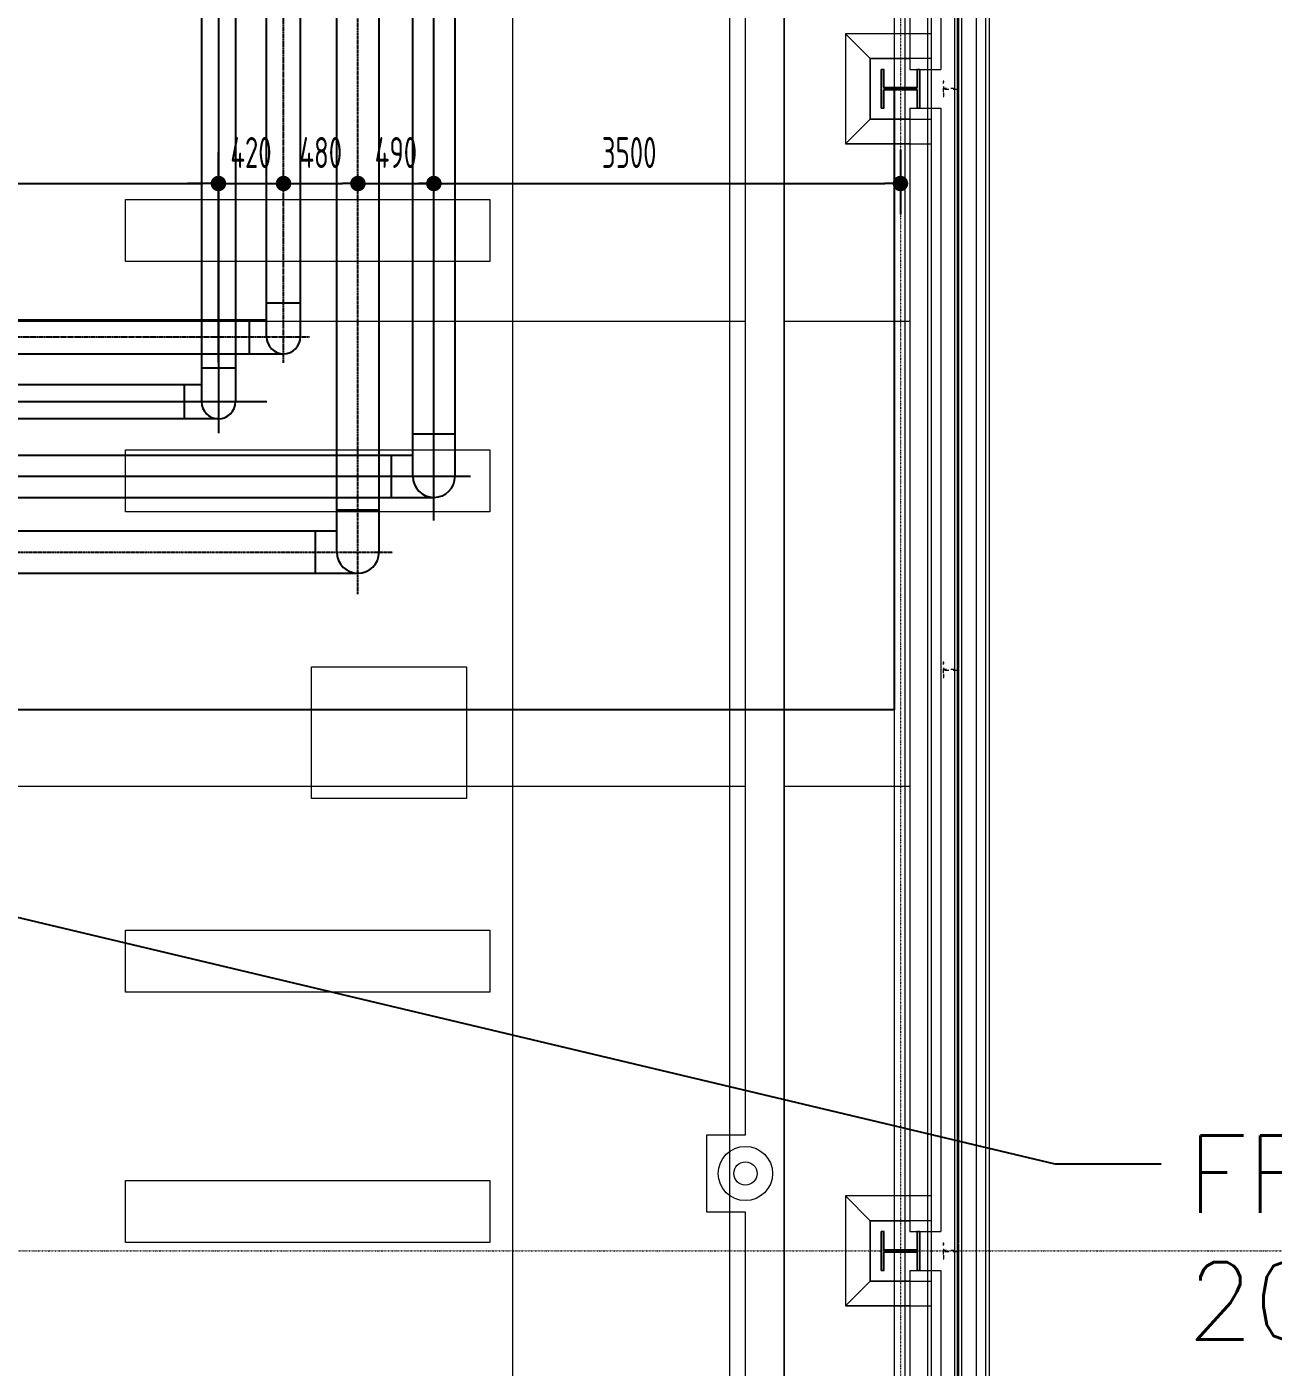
# Model space of a CAD drawing. Extents: x -32000 to 416743, y -254124 to 144214.
# Drawn here: x 255964 to 264005, y 44250 to 52900 of the extents above; entities that cross this region are included whole.
import ezdxf
from ezdxf.enums import TextEntityAlignment as Align

# ---------------------------------------------------------------- set-up
doc = ezdxf.new("R2010")
doc.units = 0
doc.header["$LTSCALE"] = 10
for name, pattern in [('H12PL4$0$JJP_三點線', [0.9, 0.3, -0.15, 0, -0.15, 0, -0.15, 0, -0.15]), ('H12PL4$0$TAI_虛線', [5.644, 2.822, -2.822]), ('XFM1P40$0$CENTER', [2, 1.25, -0.25, 0.25, -0.25]), ('XFM1P40$0$CENTER2', [1.125, 0.75, -0.125, 0.125, -0.125]), ('XFM7P40ICA$0$H12PL4$0$CENTERK1', [0.0983, 0.0833, -0.005, 0.005, -0.005]), ('XFM7P40ICA$0$H12PL4$0$JJP_三點線', [0.9, 0.3, -0.15, 0, -0.15, 0, -0.15, 0, -0.15]), ('XFM7P40ICA$0$H12PL4$0$JJP_虛線(退縮線、投影線、地下室範圍、非屬本工程、圖面分區)', [0.45, 0.3, -0.15]), ('XFM7P40ICA$0$H12PL4$0$TAI_虛線', [5.644, 2.822, -2.822])]:
    doc.linetypes.add(name, pattern=pattern)
for name, color, linetype in [('H12PL4$0$A-WALL-EX', 252, 'Continuous'), ('H12PL4$0$S-COL', 252, 'Continuous'), ('H12PL4$0$S-GRID', 252, 'Continuous'), ('H12PL4$0$S-SLAB-SHOW', 252, 'Continuous'), ('XFM1P40$0$$0$M-PIPE-TEXT-ARROR', 250, 'Continuous'), ('XFM1P40$0$E-CBL-DIM', 250, 'Continuous'), ('XFM1P40$0$M-PIPE-CHWR13', 94, 'Continuous'), ('XFM1P40$0$M-PIPE-CHWR13_CL', 93, 'XFM1P40$0$CENTER2'), ('XFM1P40$0$M-PIPE-CHWR20', 110, 'Continuous'), ('XFM1P40$0$M-PIPE-CHWR20_CL', 111, 'XFM1P40$0$CENTER'), ('XFM1P40$0$M-PIPE-CHWS12', 130, 'Continuous'), ('XFM1P40$0$M-PIPE-CHWS12_CL', 132, 'XFM1P40$0$CENTER2'), ('XFM1P40$0$M-PIPE-CHWS5', 160, 'Continuous'), ('XFM1P40$0$M-PIPE-CHWS5_CL', 161, 'XFM1P40$0$CENTER2'), ('XFM1P40$0$M-PIPE-TEXT', 250, 'Continuous'), ('XFM7P40ICA$0$H12PL4$0$A-WALL-EX', 252, 'Continuous'), ('XFM7P40ICA$0$H12PL4$0$Hattch', 252, 'Continuous'), ('XFM7P40ICA$0$H12PL4$0$L40_19_DRAN', 252, 'Continuous'), ('XFM7P40ICA$0$H12PL4$0$L40_19_MEJI', 252, 'Continuous'), ('XFM7P40ICA$0$H12PL4$0$L40_19_STEEL2', 252, 'Continuous'), ('XFM7P40ICA$0$H12PL4$0$L40_19_SUGATA2', 252, 'Continuous'), ('XFM7P40ICA$0$H12PL4$0$L40_19_SUGATA3', 252, 'Continuous'), ('XFM7P40ICA$0$H12PL4$0$L40_19_設備基礎', 252, 'Continuous'), ('XFM7P40ICA$0$H12PL4$0$S-COL', 252, 'Continuous'), ('XFM7P40ICA$0$H12PL4$0$S-GRID', 252, 'Continuous')]:
    doc.layers.add(name, color=color, linetype=linetype)
doc.styles.add('XFM1P40$0$$0$aa-txt', font='isocp.shx', dxfattribs={"bigfont": 'chineset.shx'})
doc.styles.add('XFM1P40$0$aa-txt', font='simplex.shx', dxfattribs={"width": 0.8, "height": 25, "bigfont": 'chineset.shx'})
doc.styles.add('XFM1P40$0$dim-txt', font='isocp.shx', dxfattribs={"width": 0.7, "bigfont": 'chineset.shx'})
doc.dimstyles.new('XFM1P40$0$$0$adim-200', dxfattribs={"dimscale": 200, "dimtxt": 0.3, "dimasz": 2.5, "dimexe": 0.1, "dimexo": 0.5, "dimgap": 0.15, "dimtad": 0, "dimdec": 4, "dimzin": 3, "dimdsep": 46, "dimtxsty": 'XFM1P40$0$$0$aa-txt', "dimcen": 2.5, "dimclrd": 256, "dimclre": 256, "dimclrt": 256, "dimadec": 0, "dimazin": 0, "dimtfac": 1, "dimtdec": 4, "dimtmove": 0, "dimatfit": 3, "dimfxl": 1, "dimtolj": 1, "dimtzin": 0, "dimarcsym": 0})
doc.dimstyles.new('XFM1P40$0$2000-dim', dxfattribs={"dimscale": 2000, "dimtxt": 0.1, "dimasz": 0.05, "dimexe": 0.1, "dimexo": 0.1, "dimgap": 0.05, "dimtad": 1, "dimdec": 0, "dimrnd": 5, "dimtxsty": 'XFM1P40$0$dim-txt', "dimblk": 'XFM1P40$0$_Dot', "dimcen": 2, "dimclrd": 256, "dimclre": 256, "dimclrt": 256, "dimadec": 0, "dimazin": 0, "dimtfac": 1, "dimtdec": 0, "dimtix": 1, "dimtmove": 2, "dimatfit": 3, "dimldrblk": 'XFM1P40$0$_Oblique', "dimfxl": 1, "dimtvp": 1, "dimarcsym": 0})

# ---------------------------------------------------------------- blocks, each defined once
blk = doc.blocks.new('H12PL4')
at = {"layer": 'H12PL4$0$A-WALL-EX', "lineweight": 0}
blk.add_line((261800, 30500), (261800, 89960), dxfattribs=at)
at = {"layer": 'H12PL4$0$A-WALL-EX', "lineweight": 0, "flags": 128}
for points in [[(262150, 30500), (262150, 90550)], [(262150, 30500), (262150, 90550)], [(261950, 30500), (261950, 90350)], [(261965, 90365), (261965, 30500)], [(261775, 90175), (261775, 30500)], [(262175, 30500), (262175, 90175)], [(261560, 89960), (261560, 30500)]]:
    blk.add_lwpolyline(points, dxfattribs=at)
at = {"layer": 'H12PL4$0$S-COL', "lineweight": 0, "flags": 128}
for points in [[(261245, 52855), (261245, 52145)], [(261245, 52855), (261405, 52695)], [(261800, 52855), (261245, 52855)], [(261800, 52145), (261800, 52305), (261800, 52695), (261800, 52855)], [(261405, 52695), (261405, 52305)], [(261800, 52695), (261405, 52695)], [(261245, 52145), (261405, 52305)], [(261405, 52305), (261800, 52305)], [(261245, 52145), (261800, 52145)], [(261245, 45355), (261245, 44645)], [(261245, 45355), (261405, 45195)], [(261800, 45355), (261245, 45355)], [(261800, 44645), (261800, 44805), (261800, 45195), (261800, 45355)], [(261405, 45195), (261405, 44805)], [(261800, 45195), (261405, 45195)], [(261245, 44645), (261405, 44805)], [(261405, 44805), (261800, 44805)], [(261245, 44645), (261800, 44645)]]:
    blk.add_lwpolyline(points, dxfattribs=at)
for points in [[(261725, 52375), (261725, 52625), (261705, 52625), (261705, 52507.5), (261495, 52507.5), (261495, 52625), (261475, 52625), (261475, 52375), (261495, 52375), (261495, 52492.5), (261705, 52492.5), (261705, 52375)], [(261725, 44875), (261725, 45125), (261705, 45125), (261705, 45007.5), (261495, 45007.5), (261495, 45125), (261475, 45125), (261475, 44875), (261495, 44875), (261495, 44992.5), (261705, 44992.5), (261705, 44875)]]:
    blk.add_lwpolyline(points, close=True, dxfattribs=at)
at = {"layer": 'H12PL4$0$S-COL', "linetype": 'H12PL4$0$TAI_虛線', "lineweight": 0, "flags": 128}
for points in [[(261975, 52450), (261975, 52550), (261970, 52550), (261970, 52502.5), (261880, 52502.5), (261880, 52550), (261875, 52550), (261875, 52450), (261880, 52450), (261880, 52497.5), (261970, 52497.5), (261970, 52450)], [(261975, 48700), (261975, 48800), (261970, 48800), (261970, 48752.5), (261880, 48752.5), (261880, 48800), (261875, 48800), (261875, 48700), (261880, 48700), (261880, 48747.5), (261970, 48747.5), (261970, 48700)], [(261975, 44950), (261975, 45050), (261970, 45050), (261970, 45002.5), (261880, 45002.5), (261880, 45050), (261875, 45050), (261875, 44950), (261880, 44950), (261880, 44997.5), (261970, 44997.5), (261970, 44950)]]:
    blk.add_lwpolyline(points, close=True, dxfattribs=at)
at = {"layer": 'H12PL4$0$S-GRID', "linetype": 'H12PL4$0$JJP_三點線', "lineweight": 0}
for p, q in [((261600, 128250), (261600, -28000)), ((-29000, 45000), (289600, 45000))]:
    blk.add_line(p, q, dxfattribs=at)
at = {"layer": 'H12PL4$0$S-SLAB-SHOW', "lineweight": 0}
for p, q in [((260500, 30500), (260500, 89560)), ((260850, 30500), (260850, 89560)), ((261630, 30500), (261630, 89560))]:
    blk.add_line(p, q, dxfattribs=at)
at = {"layer": 'H12PL4$0$S-SLAB-SHOW', "lineweight": 0, "flags": 128}
blk.add_lwpolyline([(261800, 30500), (261800, 89560)], dxfattribs=at)
blk = doc.blocks.new('XFM1P40$0$_Dot')
at = {"color": 0, "linetype": 'ByBlock', "lineweight": -2}
blk.add_line((-0.5, 0), (-1, 0), dxfattribs=at)
at = {"color": 0, "linetype": 'ByBlock', "const_width": 0.5}
blk.add_lwpolyline([(-0.25, 0, 1), (0.25, 0, 1)], format="xyb", close=True, dxfattribs=at)
blk = doc.blocks.new('*D241')
at = {"layer": 'DEFPOINTS', "color": 0, "transparency": 16777216}
for p in [(257200, 51888.7), (252600, 51502.9), (257200, 50532.9, 0)]:
    blk.add_point(p, dxfattribs=at)
at = {"layer": 'XFM1P40$0$E-CBL-DIM', "lineweight": -2, "transparency": 16777216}
for p, q in [((252600, 51702.9), (252600, 52088.7)), ((257200, 50732.9), (257200, 52088.7)), ((252700, 51888.7), (257100, 51888.7))]:
    blk.add_line(p, q, dxfattribs=at)
at = {"layer": 'XFM1P40$0$E-CBL-DIM', "lineweight": -2, "transparency": 16777216, "xscale": 100, "yscale": 100, "zscale": 100, "rotation": 180}
blk.add_blockref('XFM1P40$0$_Dot', (252600, 51888.7), dxfattribs=at)
at = {"layer": 'XFM1P40$0$E-CBL-DIM', "lineweight": -2, "transparency": 16777216, "xscale": 100, "yscale": 100, "zscale": 100}
blk.add_blockref('XFM1P40$0$_Dot', (257200, 51888.7), dxfattribs=at)
at = {"layer": 'XFM1P40$0$E-CBL-DIM', "transparency": 16777216, "insert": (254900, 52088.7), "char_height": 200, "attachment_point": 5, "style": 'XFM1P40$0$dim-txt'}
blk.add_mtext('4600', dxfattribs=at)
blk = doc.blocks.new('XFM1P40$0$_Oblique')
at = {"color": 0, "linetype": 'ByBlock', "lineweight": -2}
blk.add_line((-0.5, -0.5), (0.5, 0.5), dxfattribs=at)
blk = doc.blocks.new('*D242')
at = {"layer": 'DEFPOINTS', "color": 0, "transparency": 16777216}
for p in [(257620, 51888.7, 0), (257620, 51888.7), (257200, 50532.9, 0)]:
    blk.add_point(p, dxfattribs=at)
at = {"layer": 'XFM1P40$0$E-CBL-DIM', "lineweight": -2, "transparency": 16777216}
for p, q in [((257200, 50732.9), (257200, 52088.7)), ((257620, 52088.7), (257620, 52088.7)), ((257100, 51888.7), (257000, 51888.7)), ((257200, 51888.7), (257620, 51888.7)), ((257720, 51888.7), (257820, 51888.7))]:
    blk.add_line(p, q, dxfattribs=at)
at = {"layer": 'XFM1P40$0$E-CBL-DIM', "lineweight": -2, "transparency": 16777216, "xscale": 100, "yscale": 100, "zscale": 100}
blk.add_blockref('XFM1P40$0$_Dot', (257200, 51888.7), dxfattribs=at)
at = {"layer": 'XFM1P40$0$E-CBL-DIM', "lineweight": -2, "transparency": 16777216, "xscale": 100, "yscale": 100, "zscale": 100, "rotation": 180}
blk.add_blockref('XFM1P40$0$_Dot', (257620, 51888.7), dxfattribs=at)
at = {"layer": 'XFM1P40$0$E-CBL-DIM', "transparency": 16777216, "insert": (257410, 52088.8), "char_height": 200, "attachment_point": 5, "style": 'XFM1P40$0$dim-txt'}
blk.add_mtext('420', dxfattribs=at)
blk = doc.blocks.new('*D243')
at = {"layer": 'DEFPOINTS', "color": 0, "transparency": 16777216}
for p in [(257620, 51888.7, 0), (258100, 51888.7, 0), (258100, 51888.7)]:
    blk.add_point(p, dxfattribs=at)
at = {"layer": 'XFM1P40$0$E-CBL-DIM', "lineweight": -2, "transparency": 16777216}
for p, q in [((257620, 52088.7), (257620, 52088.7)), ((258100, 52088.7), (258100, 52088.7)), ((257720, 51888.7), (258000, 51888.7))]:
    blk.add_line(p, q, dxfattribs=at)
at = {"layer": 'XFM1P40$0$E-CBL-DIM', "lineweight": -2, "transparency": 16777216, "xscale": 100, "yscale": 100, "zscale": 100, "rotation": 180}
blk.add_blockref('XFM1P40$0$_Dot', (257620, 51888.7), dxfattribs=at)
at = {"layer": 'XFM1P40$0$E-CBL-DIM', "lineweight": -2, "transparency": 16777216, "xscale": 100, "yscale": 100, "zscale": 100}
blk.add_blockref('XFM1P40$0$_Dot', (258100, 51888.7), dxfattribs=at)
at = {"layer": 'XFM1P40$0$E-CBL-DIM', "transparency": 16777216, "insert": (257860, 52088.7), "char_height": 200, "attachment_point": 5, "style": 'XFM1P40$0$dim-txt'}
blk.add_mtext('480', dxfattribs=at)
blk = doc.blocks.new('*D244')
at = {"layer": 'DEFPOINTS', "color": 0, "transparency": 16777216}
for p in [(258100, 51888.7, 0), (258590, 51888.7, 0), (258590, 51888.7)]:
    blk.add_point(p, dxfattribs=at)
at = {"layer": 'XFM1P40$0$E-CBL-DIM', "lineweight": -2, "transparency": 16777216}
for p, q in [((258100, 52088.7), (258100, 52088.7)), ((258590, 52088.7), (258590, 52088.7)), ((258200, 51888.7), (258490, 51888.7))]:
    blk.add_line(p, q, dxfattribs=at)
at = {"layer": 'XFM1P40$0$E-CBL-DIM', "lineweight": -2, "transparency": 16777216, "xscale": 100, "yscale": 100, "zscale": 100, "rotation": 180}
blk.add_blockref('XFM1P40$0$_Dot', (258100, 51888.7), dxfattribs=at)
at = {"layer": 'XFM1P40$0$E-CBL-DIM', "lineweight": -2, "transparency": 16777216, "xscale": 100, "yscale": 100, "zscale": 100}
blk.add_blockref('XFM1P40$0$_Dot', (258590, 51888.7), dxfattribs=at)
at = {"layer": 'XFM1P40$0$E-CBL-DIM', "transparency": 16777216, "insert": (258345, 52088.7), "char_height": 200, "attachment_point": 5, "style": 'XFM1P40$0$dim-txt'}
blk.add_mtext('490', dxfattribs=at)
blk = doc.blocks.new('*D249')
at = {"layer": 'DEFPOINTS', "color": 0, "transparency": 16777216}
for p in [(261600, 52305), (258100, 51888.7, 0), (261600, 51888.7)]:
    blk.add_point(p, dxfattribs=at)
at = {"layer": 'XFM1P40$0$E-CBL-DIM', "lineweight": -2, "transparency": 16777216}
for p, q in [((258100, 52088.7), (258100, 52088.7)), ((261600, 52105), (261600, 51688.7)), ((258200, 51888.7), (261500, 51888.7))]:
    blk.add_line(p, q, dxfattribs=at)
at = {"layer": 'XFM1P40$0$E-CBL-DIM', "lineweight": -2, "transparency": 16777216, "xscale": 100, "yscale": 100, "zscale": 100, "rotation": 180}
blk.add_blockref('XFM1P40$0$_Dot', (258100, 51888.7), dxfattribs=at)
at = {"layer": 'XFM1P40$0$E-CBL-DIM', "lineweight": -2, "transparency": 16777216, "xscale": 100, "yscale": 100, "zscale": 100}
blk.add_blockref('XFM1P40$0$_Dot', (261600, 51888.7), dxfattribs=at)
at = {"layer": 'XFM1P40$0$E-CBL-DIM', "transparency": 16777216, "insert": (259850, 52088.7), "char_height": 200, "attachment_point": 5, "style": 'XFM1P40$0$dim-txt'}
blk.add_mtext('3500', dxfattribs=at)
blk = doc.blocks.new('XFM7P40ICA$0$H12PL4')
at = {"layer": 'XFM7P40ICA$0$H12PL4$0$Hattch', "linetype": 'Continuous', "lineweight": 0}
for points in [[(261725, 52375), (261725, 52625), (261705, 52625), (261705, 52507.5), (261495, 52507.5), (261495, 52625), (261475, 52625), (261475, 52375), (261495, 52375), (261495, 52492.5), (261705, 52492.5), (261705, 52375)], [(261725, 44875), (261725, 45125), (261705, 45125), (261705, 45007.5), (261495, 45007.5), (261495, 45125), (261475, 45125), (261475, 44875), (261495, 44875), (261495, 44992.5), (261705, 44992.5), (261705, 44875)]]:
    blk.add_hatch(color=256, dxfattribs=at).paths.add_polyline_path(points)
at = {"layer": 'XFM7P40ICA$0$H12PL4$0$A-WALL-EX', "linetype": 'XFM7P40ICA$0$H12PL4$0$JJP_虛線(退縮線、投影線、地下室範圍、非屬本工程、圖面分區)', "lineweight": 0}
blk.add_line((261995, 30500), (261995, 90375), dxfattribs=at)
at = {"layer": 'XFM7P40ICA$0$H12PL4$0$A-WALL-EX', "lineweight": 0}
for p, q in [((261800, 30500), (261800, 89960)), ((260500, 30500), (260500, 89560)), ((260850, 30500), (260850, 89560)), ((261630, 30500), (261630, 89560))]:
    blk.add_line(p, q, dxfattribs=at)
at = {"layer": 'XFM7P40ICA$0$H12PL4$0$A-WALL-EX', "linetype": 'XFM7P40ICA$0$H12PL4$0$JJP_虛線(退縮線、投影線、地下室範圍、非屬本工程、圖面分區)', "lineweight": 0, "flags": 128}
for points in [[(262090, 30500), (262090, 90490)], [(261975, 56200), (261975, 52550)], [(261975, 52450), (261975, 48800)], [(261975, 48700), (261975, 45050)], [(261975, 44950), (261975, 41300)]]:
    blk.add_lwpolyline(points, dxfattribs=at)
at = {"layer": 'XFM7P40ICA$0$H12PL4$0$A-WALL-EX', "lineweight": 0, "flags": 128}
for points in [[(262150, 30500), (262150, 90550)], [(261950, 30500), (261950, 90350)], [(261965, 90365), (261965, 30500)], [(261775, 90175), (261775, 30500)], [(262175, 30500), (262175, 90175)], [(261560, 89960), (261560, 30500)], [(261800, 30500), (261800, 89560)]]:
    blk.add_lwpolyline(points, dxfattribs=at)
at = {"layer": 'XFM7P40ICA$0$H12PL4$0$L40_19_DRAN', "lineweight": 0}
for radius in [175, 75]:
    blk.add_circle((260600, 45500), radius, dxfattribs=at)
at = {"layer": 'XFM7P40ICA$0$H12PL4$0$L40_19_MEJI', "lineweight": 0}
for p, q in [((259100, 32450), (259100, 90200)), ((244130, 51000), (260600, 51000)), ((260850, 51000), (261660, 51000)), ((254530, 48000), (260600, 48000)), ((260850, 48000), (261660, 48000))]:
    blk.add_line(p, q, dxfattribs=at)
at = {"layer": 'XFM7P40ICA$0$H12PL4$0$L40_19_MEJI', "lineweight": 0, "flags": 128}
blk.add_lwpolyline([(260600, 30980), (260600, 32750), (260350, 32750), (260350, 33250), (260600, 33250), (260600, 45250), (260350, 45250), (260350, 45750), (260600, 45750), (260600, 60250), (260350, 60250), (260350, 60750), (260600, 60750), (260600, 75250), (260350, 75250), (260350, 75750), (260600, 75750), (260600, 89250), (260350, 89250), (260350, 89750), (260850, 89750), (260850, 30980)], close=True, dxfattribs=at)
at = {"layer": 'XFM7P40ICA$0$H12PL4$0$L40_19_STEEL2', "lineweight": 0, "flags": 128}
for points in [[(261725, 52625), (261725, 52375), (261711, 52375), (261711, 52487.5, 0.414214), (261703, 52495.5), (261497, 52495.5, 0.414214), (261489, 52487.5), (261489, 52375), (261475, 52375), (261475, 52625), (261489, 52625), (261489, 52512.5, 0.414214), (261497, 52504.5), (261703, 52504.5, 0.414214), (261711, 52512.5), (261711, 52625)], [(261725, 45125), (261725, 44875), (261711, 44875), (261711, 44987.5, 0.414214), (261703, 44995.5), (261497, 44995.5, 0.414214), (261489, 44987.5), (261489, 44875), (261475, 44875), (261475, 45125), (261489, 45125), (261489, 45012.5, 0.414214), (261497, 45004.5), (261703, 45004.5, 0.414214), (261711, 45012.5), (261711, 45125)]]:
    blk.add_lwpolyline(points, format="xyb", close=True, dxfattribs=at)
at = {"layer": 'XFM7P40ICA$0$H12PL4$0$L40_19_SUGATA2', "lineweight": 0}
blk.add_line((262175, 30485.5), (262175, 90575), dxfattribs=at)
at = {"layer": 'XFM7P40ICA$0$H12PL4$0$L40_19_SUGATA3', "lineweight": 0}
for p, q in [((261660, 59875), (261660, 52625)), ((261860, 59875), (261860, 52625)), ((261405, 52695), (261245, 52855)), ((261660, 52855), (261245, 52855)), ((261245, 52855), (261245, 52145)), ((261660, 52625), (261860, 52625)), ((261660, 52375), (261860, 52375)), ((261660, 52375), (261660, 45125)), ((261860, 52375), (261860, 45125)), ((261405, 52305), (261245, 52145)), ((261660, 52145), (261245, 52145)), ((261245, 45355), (261245, 44645)), ((261660, 45355), (261245, 45355)), ((261405, 45195), (261245, 45355)), ((261660, 45125), (261860, 45125)), ((261660, 44875), (261860, 44875)), ((261660, 44875), (261660, 37625)), ((261860, 44875), (261860, 37625)), ((261405, 44805), (261245, 44645)), ((261660, 44645), (261245, 44645))]:
    blk.add_line(p, q, dxfattribs=at)
at = {"layer": 'XFM7P40ICA$0$H12PL4$0$L40_19_SUGATA3', "linetype": 'XFM7P40ICA$0$H12PL4$0$CENTERK1', "lineweight": 0, "flags": 128}
for points in [[(262090, 30600), (262090, 90490), (249160, 90490), (249160, 90090), (244150, 90090), (244150, 89975), (249275, 89975)], [(261975, 90375), (261975, 30600)]]:
    blk.add_lwpolyline(points, dxfattribs=at)
at = {"layer": 'XFM7P40ICA$0$H12PL4$0$L40_19_SUGATA3', "lineweight": 0, "flags": 128}
for points in [[(261660, 52305), (261405, 52305), (261405, 52695), (261660, 52695)], [(261660, 44805), (261405, 44805), (261405, 45195), (261660, 45195)]]:
    blk.add_lwpolyline(points, dxfattribs=at)
at = {"layer": 'XFM7P40ICA$0$H12PL4$0$L40_19_設備基礎', "lineweight": 0, "flags": 128}
for points in [[(256600, 51385), (256600, 51785), (258950, 51785), (258950, 51385)], [(256600, 49770), (256600, 50170), (258950, 50170), (258950, 49770)], [(257800, 47920), (257800, 48770), (258800, 48770), (258800, 47920)], [(256600, 46670), (256600, 47070), (258950, 47070), (258950, 46670)], [(256600, 45055), (256600, 45455), (258950, 45455), (258950, 45055)]]:
    blk.add_lwpolyline(points, close=True, dxfattribs=at)
at = {"layer": 'XFM7P40ICA$0$H12PL4$0$S-COL', "lineweight": 0, "flags": 128}
for points in [[(261245, 52855), (261245, 52145)], [(261245, 52855), (261405, 52695)], [(261800, 52855), (261245, 52855)], [(261800, 52145), (261800, 52305), (261800, 52695), (261800, 52855)], [(261405, 52695), (261405, 52305)], [(261800, 52695), (261405, 52695)], [(261245, 52145), (261405, 52305)], [(261405, 52305), (261800, 52305)], [(261245, 52145), (261800, 52145)], [(261245, 45355), (261245, 44645)], [(261245, 45355), (261405, 45195)], [(261800, 45355), (261245, 45355)], [(261800, 44645), (261800, 44805), (261800, 45195), (261800, 45355)], [(261405, 45195), (261405, 44805)], [(261800, 45195), (261405, 45195)], [(261245, 44645), (261405, 44805)], [(261405, 44805), (261800, 44805)], [(261245, 44645), (261800, 44645)]]:
    blk.add_lwpolyline(points, dxfattribs=at)
for points in [[(261725, 52375), (261725, 52625), (261705, 52625), (261705, 52507.5), (261495, 52507.5), (261495, 52625), (261475, 52625), (261475, 52375), (261495, 52375), (261495, 52492.5), (261705, 52492.5), (261705, 52375)], [(261725, 44875), (261725, 45125), (261705, 45125), (261705, 45007.5), (261495, 45007.5), (261495, 45125), (261475, 45125), (261475, 44875), (261495, 44875), (261495, 44992.5), (261705, 44992.5), (261705, 44875)]]:
    blk.add_lwpolyline(points, close=True, dxfattribs=at)
at = {"layer": 'XFM7P40ICA$0$H12PL4$0$S-COL', "linetype": 'XFM7P40ICA$0$H12PL4$0$TAI_虛線', "lineweight": 0, "flags": 128}
for points in [[(261975, 52450), (261975, 52550), (261970, 52550), (261970, 52502.5), (261880, 52502.5), (261880, 52550), (261875, 52550), (261875, 52450), (261880, 52450), (261880, 52497.5), (261970, 52497.5), (261970, 52450)], [(261975, 48700), (261975, 48800), (261970, 48800), (261970, 48752.5), (261880, 48752.5), (261880, 48800), (261875, 48800), (261875, 48700), (261880, 48700), (261880, 48747.5), (261970, 48747.5), (261970, 48700)], [(261975, 44950), (261975, 45050), (261970, 45050), (261970, 45002.5), (261880, 45002.5), (261880, 45050), (261875, 45050), (261875, 44950), (261880, 44950), (261880, 44997.5), (261970, 44997.5), (261970, 44950)]]:
    blk.add_lwpolyline(points, close=True, dxfattribs=at)
at = {"layer": 'XFM7P40ICA$0$H12PL4$0$S-GRID', "linetype": 'XFM7P40ICA$0$H12PL4$0$JJP_三點線', "lineweight": 0}
for p, q in [((261600, 128250), (261600, -28000)), ((-29000, 45000), (289600, 45000))]:
    blk.add_line(p, q, dxfattribs=at)
blk = doc.blocks.new('XFM7P40ICA')
blk.add_blockref('XFM7P40ICA$0$H12PL4', (0, 0))
blk = doc.blocks.new('XFM1P40')
for p, q in [((261560, 52492.5), (261560, 48492.5)), ((261560, 48492.5), (230609.4, 48492.5))]:
    blk.add_line(p, q)
at = {"layer": 'XFM1P40$0$M-PIPE-CHWR13'}
for p, q in [((257090.5, 78173.5, 0), (257090.5, 50480, 0)), ((257309.5, 78173.5, 0), (257309.5, 50480, 0)), ((257090.5, 50699, 0), (257309.5, 50699, 0)), ((257090.5, 50589.5, 0), (246521.8, 50589.5, 0)), ((256981, 50370.5, 0), (256981, 50589.5, 0)), ((257200, 50370.5, 0), (246521.8, 50370.5, 0))]:
    blk.add_line(p, q, dxfattribs=at)
blk.add_arc((257200, 50480, 0), 109.5, 180, 0, dxfattribs=at)
at = {"layer": 'XFM1P40$0$M-PIPE-CHWR13_CL', "ltscale": 0.5}
for p, q in [((257200, 86135.4, 0), (257200, 50276.6, 0)), ((257513.1, 50480, 0), (246521.8, 50480, 0))]:
    blk.add_line(p, q, dxfattribs=at)
at = {"layer": 'XFM1P40$0$M-PIPE-CHWR20'}
for p, q in [((257963.5, 49510, 0), (257963.5, 78173.5, 0)), ((258236.5, 49510, 0), (258236.5, 78173.5, 0)), ((257963.5, 49783, 0), (258236.5, 49783, 0)), ((246544.7, 49646.5, 0), (257963.5, 49646.5, 0)), ((257827, 49373.5, 0), (257827, 49646.5, 0)), ((246544.7, 49373.5, 0), (258100, 49373.5, 0))]:
    blk.add_line(p, q, dxfattribs=at)
blk.add_arc((258100, 49510, 0), 136.5, 180, 0, dxfattribs=at)
at = {"layer": 'XFM1P40$0$M-PIPE-CHWR20_CL', "ltscale": 0.5}
for p, q in [((258100, 49237.7, 0), (258100, 87500, 0)), ((246544.7, 49510, 0), (258322.3, 49510, 0))]:
    blk.add_line(p, q, dxfattribs=at)
at = {"layer": 'XFM1P40$0$M-PIPE-CHWS12'}
for p, q in [((258453.5, 49999.7, 0), (258453.5, 78173.5, 0)), ((258726.5, 49999.7, 0), (258726.5, 78173.5, 0)), ((258453.5, 50272.7, 0), (258726.5, 50272.7, 0)), ((246544.7, 50136.2, 0), (258453.5, 50136.2, 0)), ((258317, 49863.2, 0), (258317, 50136.2, 0)), ((246544.7, 49863.2, 0), (258590, 49863.2, 0))]:
    blk.add_line(p, q, dxfattribs=at)
blk.add_arc((258590, 49999.7, 0), 136.5, 180, 0, dxfattribs=at)
at = {"layer": 'XFM1P40$0$M-PIPE-CHWS12_CL', "ltscale": 0.5}
for p, q in [((258590, 49714.6, 0), (258590, 87500, 0)), ((246544.7, 49999.7, 0), (258826.6, 49999.7, 0))]:
    blk.add_line(p, q, dxfattribs=at)
at = {"layer": 'XFM1P40$0$M-PIPE-CHWS5'}
for p, q in [((257510.5, 50897.9, 0), (257510.5, 78173.5, 0)), ((257729.5, 50900, 0), (257729.5, 78173.5, 0)), ((257510.5, 51119, 0), (257729.5, 51119, 0)), ((246521.8, 51009.5, 0), (257510.5, 51009.5, 0)), ((257401, 50790.5, 0), (257401, 51009.5, 0)), ((246521.8, 50790.5, 0), (257620, 50790.5, 0))]:
    blk.add_line(p, q, dxfattribs=at)
blk.add_arc((257620, 50900, 0), 109.5, 180, 0, dxfattribs=at)
at = {"layer": 'XFM1P40$0$M-PIPE-CHWS5_CL'}
for p, q in [((257620, 50732.2, 0), (257620, 86370.1, 0)), ((246521.8, 50900, 0), (257788.1, 50900, 0))]:
    blk.add_line(p, q, dxfattribs=at)
at = {"layer": 'XFM1P40$0$M-PIPE-TEXT', "style": 'XFM1P40$0$aa-txt'}
for s, p in [('FROM TOP TO BOTTON', (263449.7, 45495.3, 0)), ('200A LTCHR', (263449.7, 44677.8, 0))]:
    blk.add_text(s, height=500, dxfattribs=at).set_placement(p, align=Align.MIDDLE_LEFT)
at = {"layer": 'XFM1P40$0$E-CBL-DIM'}
for base, p1, p2, picture, middle in [((261600, 51888.7), (258100, 51888.7, 0), (261600, 52305), '*D249', (259850, 52088.7)), ((257200, 51888.7), (252600, 51502.9), (257200, 50532.9, 0), '*D241', (254900, 52088.7)), ((257620, 51888.7), (257200, 50532.9, 0), (257620, 51888.7, 0), '*D242', (257410, 52088.8)), ((258100, 51888.7), (257620, 51888.7, 0), (258100, 51888.7, 0), '*D243', (257860, 52088.7)), ((258590, 51888.7), (258100, 51888.7, 0), (258590, 51888.7, 0), '*D244', (258345, 52088.7))]:
    dim = blk.add_linear_dim(base=base, p1=p1, p2=p2, dimstyle='XFM1P40$0$2000-dim', dxfattribs=at)
    dim.commit()
    dim.dimension.update_dxf_attribs({"geometry": picture, "text_midpoint": middle})
at = {"layer": 'XFM1P40$0$$0$M-PIPE-TEXT-ARROR'}
blk.add_leader([(243150, 50188.5, 0), (262595.5, 45562.4, 0), (263281.6, 45562.4, 0)], dimstyle='XFM1P40$0$$0$adim-200', dxfattribs=at)

msp = doc.modelspace()

# ---------------------------------------------------------------- block references
for name in ['XFM1P40', 'H12PL4', 'XFM7P40ICA']:
    msp.add_blockref(name, (0, 0))

doc.saveas('drawing.dxf')
